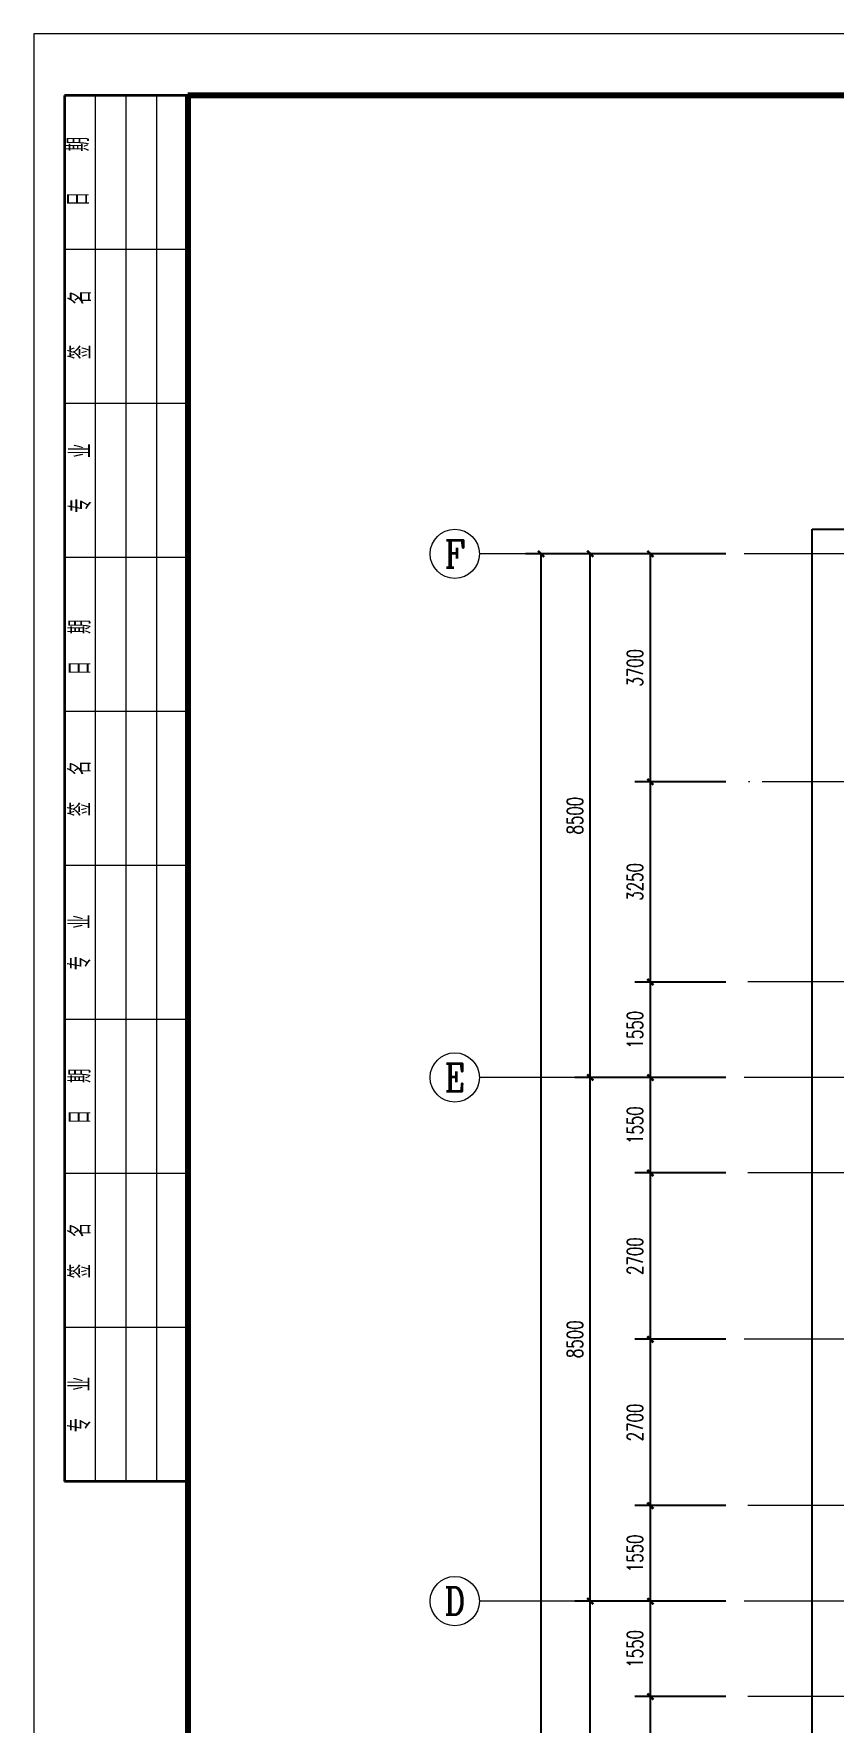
# Model space of a CAD drawing. Extents: x 3968514 to 5230306, y -516551 to -228246.
# Drawn here: x 4668121 to 4681114, y -460403 to -432979 of the extents above; entities that cross this region are included whole.
import ezdxf
from ezdxf.enums import TextEntityAlignment as Align

# ---------------------------------------------------------------- set-up
doc = ezdxf.new("R2010")
doc.units = 0
doc.header["$LTSCALE"] = 1000
doc.header["$MEASUREMENT"] = 0
doc.linetypes.add('DOTE', pattern=[2.42, 2, -0.2, 0.02, -0.2])
for name, color, linetype, lineweight in [('AXIS', 3, 'Continuous', 15), ('AXIS_TEXT', 7, 'Continuous', 15), ('DOTE', 1, 'DOTE', 9), ('FRAME', 3, 'Continuous', 18), ('PUB_DIM', 3, 'Continuous', 15)]:
    doc.layers.add(name, color=color, linetype=linetype, lineweight=lineweight)
doc.styles.add('_TCH_AXIS', font='COMPLEX', dxfattribs={"bigfont": 'GBCBIG'})
doc.styles.add('_TCH_DIM_T3', font='SIMPLEX.shx', dxfattribs={"width": 0.7, "bigfont": 'GBCBIG.shx'})
doc.styles.add('COMPLEX', font='COMPLEX')
doc.styles.add('DXFS', font='txt.shx', dxfattribs={"width": 0.7, "bigfont": 'dxfs.shx'})
doc.dimstyles.new('_TCH_ARCH&&100', dxfattribs={"dimtxt": 255, "dimasz": 100, "dimexe": 250, "dimexo": 300, "dimgap": 122.5, "dimtad": 1, "dimdec": 0, "dimzin": 0, "dimdsep": 46, "dimtxsty": '_TCH_DIM_T3', "dimblk": 'ARCHTICK', "dimcen": 0.09, "dimclrt": 7, "dimazin": 2, "dimtfac": 1, "dimtdec": 0, "dimtix": 1, "dimtmove": 2, "dimatfit": 3, "dimfxl": 150, "dimtolj": 1, "dimtzin": 0, "dimarcsym": 0})

# ---------------------------------------------------------------- blocks, each defined once
blk = doc.blocks.new('A$C0B803521')
at = {"layer": 'FRAME', "lineweight": 18}
for p, q in [((-100043, 93652), (-100043, 34252)), ((-15943, 93652), (-100043, 93652))]:
    blk.add_line(p, q, dxfattribs=at)
at = {"layer": 'FRAME', "lineweight": 35}
for p, q in [((-97543, 92652), (-99543, 92652)), ((-99543, 92652), (-99543, 70152))]:
    blk.add_line(p, q, dxfattribs=at)
at = {"layer": 'FRAME', "lineweight": 140}
for p, q in [((-97543, 92652), (-97543, 35252)), ((-16943, 92652), (-97543, 92652))]:
    blk.add_line(p, q, dxfattribs=at)
at = {"layer": 'FRAME', "lineweight": 18}
for points in [[(-99043, 70152), (-99043, 92652)], [(-98543, 70152), (-98543, 92652)], [(-98043, 70152), (-98043, 92652)], [(-97543, 90152), (-99543, 90152)], [(-97543, 87652), (-99543, 87652)], [(-97543, 85152), (-99543, 85152)], [(-97543, 82652), (-99543, 82652)], [(-97543, 80152), (-99543, 80152)], [(-97543, 77652), (-99543, 77652)], [(-97543, 75152), (-99543, 75152)], [(-97543, 72652), (-99543, 72652)]]:
    blk.add_lwpolyline(points, dxfattribs=at)
at = {"layer": 'FRAME', "lineweight": 35}
blk.add_lwpolyline([(-97543, 70152), (-99543, 70152)], dxfattribs=at)
at = {"layer": 'FRAME', "char_height": 350, "attachment_point": 5, "rotation": 90, "style": 'DXFS'}
for s, insert, width in [('日   期', (-99319, 91415), 1350.55), ('签   名   ', (-99289, 88930), 1430.08), ('专   业', (-99284, 86439), 1489.43), ('日  期', (-99293, 83691), 1132.5), ('签  名   ', (-99293, 81402), 1185), ('专  业', (-99293, 78902), 1132.5), ('日  期', (-99293, 76402), 1132.5), ('签  名   ', (-99293, 73902), 1185)]:
    blk.add_mtext(s, dxfattribs=dict(at, insert=insert, width=width))
at = {"layer": 'FRAME', "lineweight": 18, "insert": (-99293, 71402), "char_height": 350, "width": 1132.5, "attachment_point": 5, "rotation": 90, "style": 'DXFS'}
blk.add_mtext('专  业', dxfattribs=at)
blk = doc.blocks.new('_AXISO')
blk.add_circle((0, 0), 0.5)
at = {"layer": 'AXIS_TEXT', "style": 'COMPLEX', "width": 1.041667}
blk.add_attdef('A', text='', height=0.56, dxfattribs=at).set_placement((-0.25, -0.28), (0.25, -0.28), align=Align.FIT)
blk = doc.blocks.new('_ArchTick')
at = {"color": 0, "linetype": 'ByBlock', "const_width": 0.4}
blk.add_lwpolyline([(-0.5, -0.5), (0.5, 0.5)], dxfattribs=at)
blk = doc.blocks.new('*D1353')
at = {"layer": 'AXIS', "color": 0, "lineweight": -2, "transparency": 16777216}
for p, q in [((-2300, 0), (-5550, 0)), ((-5300, -42000), (-5300, 0)), ((-2300, -42000), (-5550, -42000))]:
    blk.add_line(p, q, dxfattribs=at)
at = {"layer": 'Defpoints', "color": 0, "transparency": 16777216}
for p in [(-5300, 0), (-2000, 0), (-2000, -42000)]:
    blk.add_point(p, dxfattribs=at)
at = {"layer": 'AXIS', "color": 0, "lineweight": -2, "transparency": 16777216, "xscale": 100, "yscale": 100, "zscale": 100}
for p, rotation in [((-5300, 0), 90), ((-5300, -42000), 270)]:
    blk.add_blockref('_ArchTick', p, dxfattribs=dict(at, rotation=rotation))
at = {"layer": 'AXIS', "color": 7, "transparency": 16777216, "insert": (-5550, -21000), "char_height": 255, "attachment_point": 5, "rotation": 90, "style": '_TCH_DIM_T3'}
blk.add_mtext('\\A1;42000', dxfattribs=at)
blk = doc.blocks.new('*D1356')
at = {"layer": 'AXIS', "color": 0, "lineweight": -2, "transparency": 16777216}
for p, q in [((-2300, -17000), (-4750, -17000)), ((-4500, -25500), (-4500, -17000)), ((-2300, -25500), (-4750, -25500))]:
    blk.add_line(p, q, dxfattribs=at)
at = {"layer": 'Defpoints', "color": 0, "transparency": 16777216}
for p in [(-4500, -17000), (-2000, -17000), (-2000, -25500)]:
    blk.add_point(p, dxfattribs=at)
at = {"layer": 'AXIS', "color": 0, "lineweight": -2, "transparency": 16777216, "xscale": 100, "yscale": 100, "zscale": 100}
for p, rotation in [((-4500, -17000), 90), ((-4500, -25500), 270)]:
    blk.add_blockref('_ArchTick', p, dxfattribs=dict(at, rotation=rotation))
at = {"layer": 'AXIS', "color": 7, "transparency": 16777216, "insert": (-4750, -21250), "char_height": 255, "attachment_point": 5, "rotation": 90, "style": '_TCH_DIM_T3'}
blk.add_mtext('\\A1;8500', dxfattribs=at)
blk = doc.blocks.new('*D1357')
at = {"layer": 'AXIS', "color": 0, "lineweight": -2, "transparency": 16777216}
for p, q in [((-2300, -8500), (-4750, -8500)), ((-4500, -17000), (-4500, -8500)), ((-2300, -17000), (-4750, -17000))]:
    blk.add_line(p, q, dxfattribs=at)
at = {"layer": 'Defpoints', "color": 0, "transparency": 16777216}
for p in [(-4500, -8500), (-2000, -8500), (-2000, -17000)]:
    blk.add_point(p, dxfattribs=at)
at = {"layer": 'AXIS', "color": 0, "lineweight": -2, "transparency": 16777216, "xscale": 100, "yscale": 100, "zscale": 100}
for p, rotation in [((-4500, -8500), 90), ((-4500, -17000), 270)]:
    blk.add_blockref('_ArchTick', p, dxfattribs=dict(at, rotation=rotation))
at = {"layer": 'AXIS', "color": 7, "transparency": 16777216, "insert": (-4750, -12750), "char_height": 255, "attachment_point": 5, "rotation": 90, "style": '_TCH_DIM_T3'}
blk.add_mtext('\\A1;8500', dxfattribs=at)
blk = doc.blocks.new('*D1358')
at = {"layer": 'AXIS', "color": 0, "lineweight": -2, "transparency": 16777216}
for p, q in [((-2300, 0), (-4750, 0)), ((-4500, -8500), (-4500, 0)), ((-2300, -8500), (-4750, -8500))]:
    blk.add_line(p, q, dxfattribs=at)
at = {"layer": 'Defpoints', "color": 0, "transparency": 16777216}
for p in [(-4500, 0), (-2000, 0), (-2000, -8500)]:
    blk.add_point(p, dxfattribs=at)
at = {"layer": 'AXIS', "color": 0, "lineweight": -2, "transparency": 16777216, "xscale": 100, "yscale": 100, "zscale": 100}
for p, rotation in [((-4500, 0), 90), ((-4500, -8500), 270)]:
    blk.add_blockref('_ArchTick', p, dxfattribs=dict(at, rotation=rotation))
at = {"layer": 'AXIS', "color": 7, "transparency": 16777216, "insert": (-4750, -4250), "char_height": 255, "attachment_point": 5, "rotation": 90, "style": '_TCH_DIM_T3'}
blk.add_mtext('\\A1;8500', dxfattribs=at)
blk = doc.blocks.new('fyhdgtdfese')
blk.add_lwpolyline([(5484014, -347671), (5502814, -347671), (5502814, -390471), (5484014, -390471)], close=True)
blk = doc.blocks.new('*D1153')
at = {"layer": 'Defpoints', "color": 0, "transparency": 16777216}
for p in [(4678130, -459971), (4679655, -459971), (4679655, -462671)]:
    blk.add_point(p, dxfattribs=at)
at = {"layer": 'PUB_DIM', "color": 0, "lineweight": -2, "transparency": 16777216}
for p, q in [((4679355, -459971), (4677880, -459971)), ((4678130, -462671), (4678130, -459971)), ((4679355, -462671), (4677880, -462671))]:
    blk.add_line(p, q, dxfattribs=at)
at = {"layer": 'PUB_DIM', "color": 0, "lineweight": -2, "transparency": 16777216, "xscale": 100, "yscale": 100, "zscale": 100}
for p, rotation in [((4678130, -459971), 90), ((4678130, -462671), 270)]:
    blk.add_blockref('_ArchTick', p, dxfattribs=dict(at, rotation=rotation))
at = {"layer": 'PUB_DIM', "color": 7, "transparency": 16777216, "insert": (4677880, -461321), "char_height": 255, "attachment_point": 5, "rotation": 90, "style": '_TCH_DIM_T3'}
blk.add_mtext('\\A1;2700', dxfattribs=at)
blk = doc.blocks.new('*D1154')
at = {"layer": 'Defpoints', "color": 0, "transparency": 16777216}
for p in [(4678130, -458421), (4679655, -458421), (4679655, -459971)]:
    blk.add_point(p, dxfattribs=at)
at = {"layer": 'PUB_DIM', "color": 0, "lineweight": -2, "transparency": 16777216}
for p, q in [((4679355, -458421), (4677880, -458421)), ((4678130, -459971), (4678130, -458421)), ((4679355, -459971), (4677880, -459971))]:
    blk.add_line(p, q, dxfattribs=at)
at = {"layer": 'PUB_DIM', "color": 0, "lineweight": -2, "transparency": 16777216, "xscale": 100, "yscale": 100, "zscale": 100}
for p, rotation in [((4678130, -458421), 90), ((4678130, -459971), 270)]:
    blk.add_blockref('_ArchTick', p, dxfattribs=dict(at, rotation=rotation))
at = {"layer": 'PUB_DIM', "color": 7, "transparency": 16777216, "insert": (4677880, -459196), "char_height": 255, "attachment_point": 5, "rotation": 90, "style": '_TCH_DIM_T3'}
blk.add_mtext('\\A1;1550', dxfattribs=at)
blk = doc.blocks.new('*D1155')
at = {"layer": 'Defpoints', "color": 0, "transparency": 16777216}
for p in [(4678130, -456871), (4679655, -456871), (4679655, -458421)]:
    blk.add_point(p, dxfattribs=at)
at = {"layer": 'PUB_DIM', "color": 0, "lineweight": -2, "transparency": 16777216}
for p, q in [((4679355, -456871), (4677880, -456871)), ((4678130, -458421), (4678130, -456871)), ((4679355, -458421), (4677880, -458421))]:
    blk.add_line(p, q, dxfattribs=at)
at = {"layer": 'PUB_DIM', "color": 0, "lineweight": -2, "transparency": 16777216, "xscale": 100, "yscale": 100, "zscale": 100}
for p, rotation in [((4678130, -456871), 90), ((4678130, -458421), 270)]:
    blk.add_blockref('_ArchTick', p, dxfattribs=dict(at, rotation=rotation))
at = {"layer": 'PUB_DIM', "color": 7, "transparency": 16777216, "insert": (4677880, -457646), "char_height": 255, "attachment_point": 5, "rotation": 90, "style": '_TCH_DIM_T3'}
blk.add_mtext('\\A1;1550', dxfattribs=at)
blk = doc.blocks.new('*D1156')
at = {"layer": 'Defpoints', "color": 0, "transparency": 16777216}
for p in [(4678130, -454171), (4679655, -454171), (4679655, -456871)]:
    blk.add_point(p, dxfattribs=at)
at = {"layer": 'PUB_DIM', "color": 0, "lineweight": -2, "transparency": 16777216}
for p, q in [((4679355, -454171), (4677880, -454171)), ((4678130, -456871), (4678130, -454171)), ((4679355, -456871), (4677880, -456871))]:
    blk.add_line(p, q, dxfattribs=at)
at = {"layer": 'PUB_DIM', "color": 0, "lineweight": -2, "transparency": 16777216, "xscale": 100, "yscale": 100, "zscale": 100}
for p, rotation in [((4678130, -454171), 90), ((4678130, -456871), 270)]:
    blk.add_blockref('_ArchTick', p, dxfattribs=dict(at, rotation=rotation))
at = {"layer": 'PUB_DIM', "color": 7, "transparency": 16777216, "insert": (4677880, -455521), "char_height": 255, "attachment_point": 5, "rotation": 90, "style": '_TCH_DIM_T3'}
blk.add_mtext('\\A1;2700', dxfattribs=at)
blk = doc.blocks.new('*D1157')
at = {"layer": 'Defpoints', "color": 0, "transparency": 16777216}
for p in [(4678130, -451471), (4679655, -451471), (4679655, -454171)]:
    blk.add_point(p, dxfattribs=at)
at = {"layer": 'PUB_DIM', "color": 0, "lineweight": -2, "transparency": 16777216}
for p, q in [((4679355, -451471), (4677880, -451471)), ((4678130, -454171), (4678130, -451471)), ((4679355, -454171), (4677880, -454171))]:
    blk.add_line(p, q, dxfattribs=at)
at = {"layer": 'PUB_DIM', "color": 0, "lineweight": -2, "transparency": 16777216, "xscale": 100, "yscale": 100, "zscale": 100}
for p, rotation in [((4678130, -451471), 90), ((4678130, -454171), 270)]:
    blk.add_blockref('_ArchTick', p, dxfattribs=dict(at, rotation=rotation))
at = {"layer": 'PUB_DIM', "color": 7, "transparency": 16777216, "insert": (4677880, -452821), "char_height": 255, "attachment_point": 5, "rotation": 90, "style": '_TCH_DIM_T3'}
blk.add_mtext('\\A1;2700', dxfattribs=at)
blk = doc.blocks.new('*D1158')
at = {"layer": 'Defpoints', "color": 0, "transparency": 16777216}
for p in [(4678130, -449921), (4679655, -449921), (4679655, -451471)]:
    blk.add_point(p, dxfattribs=at)
at = {"layer": 'PUB_DIM', "color": 0, "lineweight": -2, "transparency": 16777216}
for p, q in [((4679355, -449921), (4677880, -449921)), ((4678130, -451471), (4678130, -449921)), ((4679355, -451471), (4677880, -451471))]:
    blk.add_line(p, q, dxfattribs=at)
at = {"layer": 'PUB_DIM', "color": 0, "lineweight": -2, "transparency": 16777216, "xscale": 100, "yscale": 100, "zscale": 100}
for p, rotation in [((4678130, -449921), 90), ((4678130, -451471), 270)]:
    blk.add_blockref('_ArchTick', p, dxfattribs=dict(at, rotation=rotation))
at = {"layer": 'PUB_DIM', "color": 7, "transparency": 16777216, "insert": (4677880, -450696), "char_height": 255, "attachment_point": 5, "rotation": 90, "style": '_TCH_DIM_T3'}
blk.add_mtext('\\A1;1550', dxfattribs=at)
blk = doc.blocks.new('*D1159')
at = {"layer": 'Defpoints', "color": 0, "transparency": 16777216}
for p in [(4678130, -448371), (4679655, -448371), (4679655, -449921)]:
    blk.add_point(p, dxfattribs=at)
at = {"layer": 'PUB_DIM', "color": 0, "lineweight": -2, "transparency": 16777216}
for p, q in [((4679355, -448371), (4677880, -448371)), ((4678130, -449921), (4678130, -448371)), ((4679355, -449921), (4677880, -449921))]:
    blk.add_line(p, q, dxfattribs=at)
at = {"layer": 'PUB_DIM', "color": 0, "lineweight": -2, "transparency": 16777216, "xscale": 100, "yscale": 100, "zscale": 100}
for p, rotation in [((4678130, -448371), 90), ((4678130, -449921), 270)]:
    blk.add_blockref('_ArchTick', p, dxfattribs=dict(at, rotation=rotation))
at = {"layer": 'PUB_DIM', "color": 7, "transparency": 16777216, "insert": (4677880, -449146), "char_height": 255, "attachment_point": 5, "rotation": 90, "style": '_TCH_DIM_T3'}
blk.add_mtext('\\A1;1550', dxfattribs=at)
blk = doc.blocks.new('*D1160')
at = {"layer": 'Defpoints', "color": 0, "transparency": 16777216}
for p in [(4678130, -445121), (4679655, -445121), (4679655, -448371)]:
    blk.add_point(p, dxfattribs=at)
at = {"layer": 'PUB_DIM', "color": 0, "lineweight": -2, "transparency": 16777216}
for p, q in [((4679355, -445121), (4677880, -445121)), ((4678130, -448371), (4678130, -445121)), ((4679355, -448371), (4677880, -448371))]:
    blk.add_line(p, q, dxfattribs=at)
at = {"layer": 'PUB_DIM', "color": 0, "lineweight": -2, "transparency": 16777216, "xscale": 100, "yscale": 100, "zscale": 100}
for p, rotation in [((4678130, -445121), 90), ((4678130, -448371), 270)]:
    blk.add_blockref('_ArchTick', p, dxfattribs=dict(at, rotation=rotation))
at = {"layer": 'PUB_DIM', "color": 7, "transparency": 16777216, "insert": (4677880, -446746), "char_height": 255, "attachment_point": 5, "rotation": 90, "style": '_TCH_DIM_T3'}
blk.add_mtext('\\A1;3250', dxfattribs=at)
blk = doc.blocks.new('*D1161')
at = {"layer": 'Defpoints', "color": 0, "transparency": 16777216}
for p in [(4678130, -441421), (4679655, -441421), (4679655, -445121)]:
    blk.add_point(p, dxfattribs=at)
at = {"layer": 'PUB_DIM', "color": 0, "lineweight": -2, "transparency": 16777216}
for p, q in [((4679355, -441421), (4677880, -441421)), ((4678130, -445121), (4678130, -441421)), ((4679355, -445121), (4677880, -445121))]:
    blk.add_line(p, q, dxfattribs=at)
at = {"layer": 'PUB_DIM', "color": 0, "lineweight": -2, "transparency": 16777216, "xscale": 100, "yscale": 100, "zscale": 100}
for p, rotation in [((4678130, -441421), 90), ((4678130, -445121), 270)]:
    blk.add_blockref('_ArchTick', p, dxfattribs=dict(at, rotation=rotation))
at = {"layer": 'PUB_DIM', "color": 7, "transparency": 16777216, "insert": (4677880, -443271), "char_height": 255, "attachment_point": 5, "rotation": 90, "style": '_TCH_DIM_T3'}
blk.add_mtext('\\A1;3700', dxfattribs=at)
blk = doc.blocks.new('A$Cbcbeac01')
at = {"layer": 'AXIS'}
for p, q in [((-2300, 0), (-6300, 0)), ((-2300, -8500), (-6300, -8500)), ((-2300, -17000), (-6300, -17000))]:
    blk.add_line(p, q, dxfattribs=at)
at = {"layer": 'DOTE'}
for p, q in [((19000, 0), (-2000, 0)), ((19000, -8500), (-2000, -8500)), ((19000, -17000), (-2000, -17000))]:
    blk.add_line(p, q, dxfattribs=at)
at = {"layer": 'AXIS'}
ref = blk.add_blockref('_AXISO', (-6700, 0), dxfattribs=dict(at, xscale=800, yscale=800, zscale=800))
ref.add_attrib('A', 'F', dxfattribs={"layer": 'AXIS_TEXT', "height": 448.3, "style": '_TCH_AXIS', "width": 0.982456}).set_placement((-6867.8, -224.2), (-6532.2, -224.2), align=Align.FIT)
ref = blk.add_blockref('_AXISO', (-6700, -8500), dxfattribs=dict(at, xscale=800, yscale=800, zscale=800))
ref.add_attrib('A', 'E', dxfattribs={"layer": 'AXIS_TEXT', "height": 448.3, "style": '_TCH_AXIS', "width": 0.982456}).set_placement((-6867.8, -8724.2), (-6532.2, -8724.2), align=Align.FIT)
ref = blk.add_blockref('_AXISO', (-6700, -17000), dxfattribs=dict(at, xscale=800, yscale=800, zscale=800))
ref.add_attrib('A', 'D', dxfattribs={"layer": 'AXIS_TEXT', "height": 448.3, "style": '_TCH_AXIS', "width": 0.924665}).set_placement((-6867.8, -17224.2), (-6532.2, -17224.2), align=Align.FIT)
for p1, p2, distance, picture, middle in [((-2000, -42000), (-2000, 0), 3300, '*D1353', (-5550, -21000)), ((-2000, -8500), (-2000, 0), 2500, '*D1358', (-4750, -4250)), ((-2000, -17000), (-2000, -8500), 2500, '*D1357', (-4750, -12750)), ((-2000, -25500), (-2000, -17000), 2500, '*D1356', (-4750, -21250))]:
    dim = blk.add_aligned_dim(p1=p1, p2=p2, distance=distance, dimstyle='_TCH_ARCH&&100', dxfattribs=at)
    dim.commit()
    dim.dimension.update_dxf_attribs({"geometry": picture, "text_midpoint": middle})

msp = doc.modelspace()

# ---------------------------------------------------------------- linework, layer by layer
at = {"layer": 'DOTE'}
for p, q in [((4689204.83494, -445120.60786, -0.30417), (4679654.83494, -445120.60786, -0.30417)), ((4684129.83494, -448370.60786, -0.30417), (4679654.83494, -448370.60786, -0.30417)), ((4684129.83494, -451470.60786, -0.30417), (4679654.83494, -451470.60786, -0.30417)), ((4700654.83494, -454170.60786, -0.30417), (4679654.83494, -454170.60786, -0.30417)), ((4684129.83494, -456870.60786, -0.30417), (4679654.83494, -456870.60786, -0.30417)), ((4684129.83494, -459970.60786, -0.30417), (4679654.83494, -459970.60786, -0.30417))]:
    msp.add_line(p, q, dxfattribs=at)

# ---------------------------------------------------------------- block references
for name, p in [('A$C0B803521', (4768163.98699, -526631.20711)), ('A$Cbcbeac01', (4681654.83494, -441420.60786, -0.30417)), ('fyhdgtdfese', (-803258.72581, -93349.16743, -0.30417))]:
    msp.add_blockref(name, p)

# ---------------------------------------------------------------- dimensions: what is measured, and where the dimension line sits
at = {"layer": 'PUB_DIM'}
for p1, p2, picture, middle in [((4679654.83494, -445120.60786), (4679654.83494, -441420.60786), '*D1161', (4677879.83494, -443270.60786)), ((4679654.83494, -448370.60786), (4679654.83494, -445120.60786), '*D1160', (4677879.83494, -446745.60786)), ((4679654.83494, -449920.60786), (4679654.83494, -448370.60786), '*D1159', (4677879.83494, -449145.60786)), ((4679654.83494, -451470.60786), (4679654.83494, -449920.60786), '*D1158', (4677879.83494, -450695.60786)), ((4679654.83494, -454170.60786), (4679654.83494, -451470.60786), '*D1157', (4677879.83494, -452820.60786)), ((4679654.83494, -456870.60786), (4679654.83494, -454170.60786), '*D1156', (4677879.83494, -455520.60786)), ((4679654.83494, -458420.60786), (4679654.83494, -456870.60786), '*D1155', (4677879.83494, -457645.60786)), ((4679654.83494, -459970.60786), (4679654.83494, -458420.60786), '*D1154', (4677879.83494, -459195.60786)), ((4679654.83494, -462670.60786), (4679654.83494, -459970.60786), '*D1153', (4677879.83494, -461320.60786))]:
    dim = msp.add_aligned_dim(p1=p1, p2=p2, distance=1525, dimstyle='_TCH_ARCH&&100', dxfattribs=at)
    dim.commit()
    dim.dimension.update_dxf_attribs({"geometry": picture, "text_midpoint": middle})

doc.saveas('drawing.dxf')
